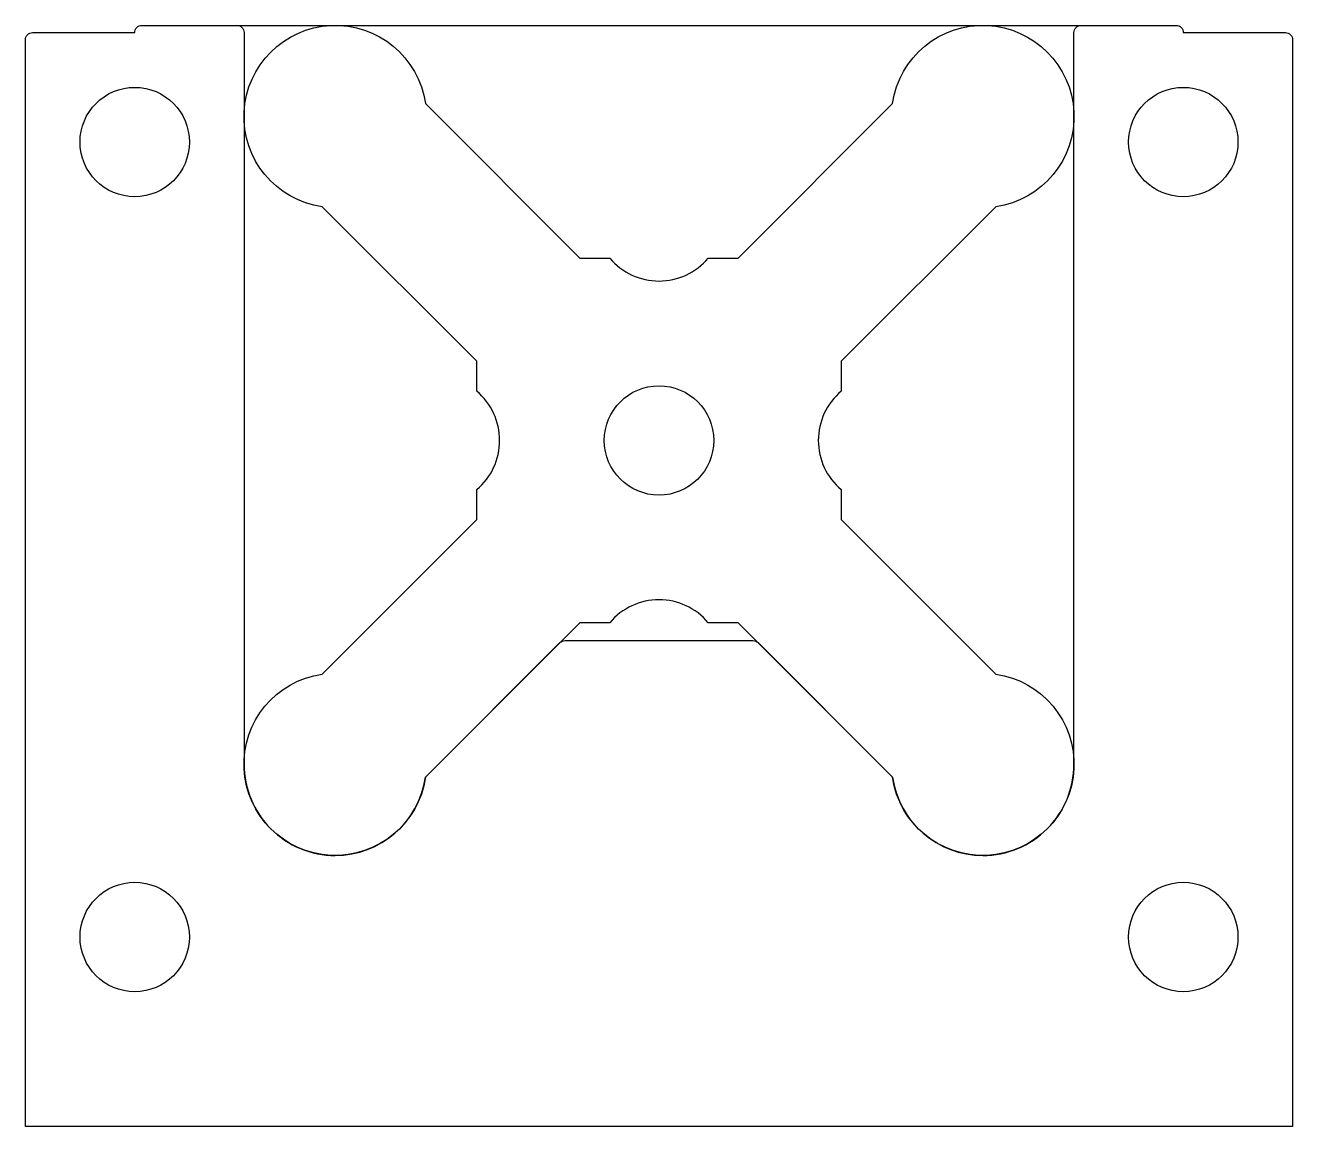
# Model space of a CAD drawing. Header units: inches. Extents: x 0.9 to 35.6, y 0.5 to 30.7.
import ezdxf

# ---------------------------------------------------------------- set-up
doc = ezdxf.new("R2010")
doc.units = ezdxf.units.IN
doc.header["$MEASUREMENT"] = 0
doc.layers.add('Layer1', color=3, linetype='Continuous')
doc.layers.add('ぽｃけｔ', color=2, linetype='Continuous')

msp = doc.modelspace()

# ---------------------------------------------------------------- linework, layer by layer
msp.add_lwpolyline([(23.264, 18.003), (23.264, 17.181), (27.499, 12.946, -2), (24.671, 10.117), (20.435, 14.353), (19.614, 14.353, 0.468263), (16.914, 14.353), (16.092, 14.353), (11.856, 10.117, -2), (9.028, 12.946), (13.264, 17.181), (13.264, 18.003, 0.465402), (13.264, 20.703), (13.264, 21.525), (9.028, 25.76, -2), (11.856, 28.589), (16.092, 24.353), (16.914, 24.353, 0.465804), (19.614, 24.353), (20.435, 24.353), (24.671, 28.589, -2), (27.499, 25.76), (23.264, 21.525), (23.264, 20.703, 0.467436)], format="xyb", close=True)
msp.add_circle((18.264, 19.353), 1.5)
at = {"layer": 'Layer1'}
msp.add_lwpolyline([(29.846, 30.735, -0.000089), (29.846, 30.735), (32.446, 30.735, -0.414214), (32.646, 30.535), (35.446, 30.535, -0.414214), (35.646, 30.335), (35.646, 0.535), (0.882, 0.535), (0.882, 30.335, -0.414214), (1.082, 30.535), (3.882, 30.535, -0.414214), (4.082, 30.735), (6.682, 30.735, -0.05088), (6.722, 30.731), (29.846, 30.735)], format="xyb", dxfattribs=at)
at = {"layer": 'ぽｃけｔ'}
msp.add_lwpolyline([(1.082, 30.535), (3.882, 30.535, -0.414214), (4.082, 30.735), (6.682, 30.735, -0.414214), (6.882, 30.535), (6.882, 10.471, 0.414214), (9.382, 7.971, 0.373238), (11.856, 10.117), (15.546, 13.807, -0.198912), (15.687, 13.865), (20.84, 13.865, -0.198912), (20.982, 13.807), (24.671, 10.117, 0.373238), (27.146, 7.971), (27.146, 7.971, 0.414214), (29.646, 10.471), (29.646, 30.535, -0.414214), (29.846, 30.735), (32.446, 30.735, -0.414214), (32.646, 30.535), (35.446, 30.535, -0.414214), (35.646, 30.335), (35.646, 0.535), (0.882, 0.535), (0.882, 30.335, -0.414214)], format="xyb", close=True, dxfattribs=at)
for centre in [(3.882, 27.535), (32.646, 27.535), (3.882, 5.735), (32.646, 5.735)]:
    msp.add_circle(centre, 1.5, dxfattribs=at)

doc.saveas('drawing.dxf')
